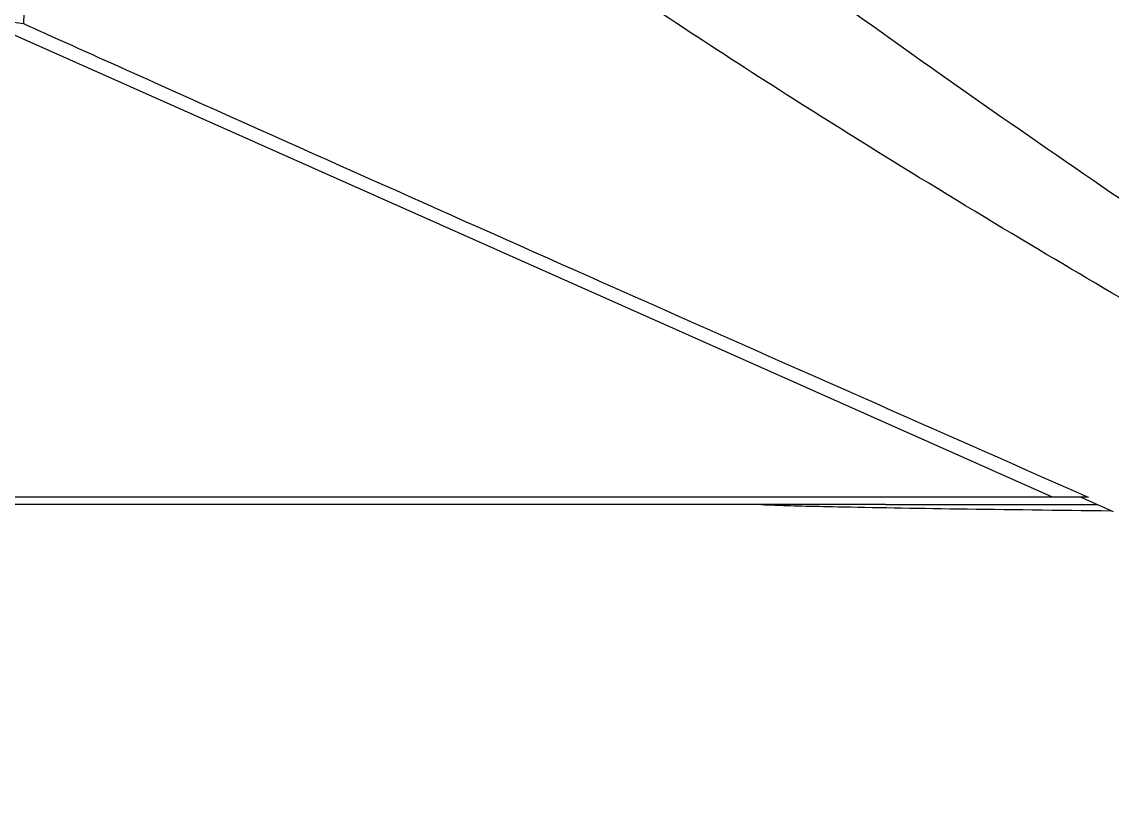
# Model space of a CAD drawing. Extents: x 12.3 to 108.7, y 1.1 to 80.4.
# Drawn here: x 26.524 to 27.607, y 29.505 to 30.286 of the extents above; entities that cross this region are included whole.
import ezdxf

# ---------------------------------------------------------------- set-up
doc = ezdxf.new("R2010")
doc.units = 0
doc.header["$MEASUREMENT"] = 0
doc.layers.add('OBJECT', color=7, linetype='CONTINUOUS')

msp = doc.modelspace()

# ---------------------------------------------------------------- linework, layer by layer
at = {"layer": 'OBJECT'}
for p, q in [((26.5137, 30.2856), (26.5255, 30.2838)), ((27.5475, 29.8135), (26.5113, 30.2747)), ((27.5475, 29.8135), (21.8341, 29.8135)), ((27.3814, 29.8063), (23.7488, 29.8063)), ((27.3816, 29.8063), (27.3814, 29.8063)), ((27.3816, 29.8063), (27.5915, 29.8063)), ((27.5829, 29.8136), (27.5752, 29.8135)), ((27.6079, 29.7991), (27.5752, 29.8135)), ((27.6056, 29.8001), (27.6056, 29.8001))]:
    msp.add_line(p, q, dxfattribs=at)
for points, knots in [([(26.6674, 30.8262), (26.7444, 30.761), (26.9085, 30.6222), (27.1665, 30.427), (27.4411, 30.2287), (27.721, 30.0365), (28.0057, 29.8517), (28.2816, 29.6831), (28.4644, 29.5824), (28.5525, 29.5339)], [0, 0, 0, 0, 0.133296, 0.283597, 0.425181, 0.577963, 0.728419, 0.869046, 1, 1, 1, 1]), ([(26.5606, 30.7571), (26.5601, 30.7247), (26.5591, 30.661), (26.5523, 30.5706), (26.5433, 30.4834), (26.5343, 30.4064), (26.5273, 30.3395), (26.5261, 30.3028), (26.5255, 30.2838)], [0, 0, 0, 0, 0.160454, 0.315178, 0.498316, 0.686306, 0.837342, 1, 1, 1, 1]), ([(28.5294, 29.5048), (28.4755, 29.5338), (28.3786, 29.5859), (28.2326, 29.665), (28.0923, 29.7416), (27.9445, 29.8233), (27.7988, 29.9052), (27.6581, 29.9859), (27.5191, 30.0677), (27.3535, 30.1682), (27.1619, 30.2903), (26.9496, 30.4369), (26.7473, 30.5898), (26.6215, 30.7026), (26.5606, 30.7571)], [0, 0, 0, 0, 0.0781511, 0.1406063, 0.2117385, 0.2816689, 0.3556148, 0.4244849, 0.4883163, 0.5612334, 0.6718685, 0.7791005, 0.8930739, 1, 1, 1, 1]), ([(26.5255, 30.2838), (26.5346, 30.2797), (26.5802, 30.2592), (26.7718, 30.1732), (27.1149, 30.0202), (27.4221, 29.8846), (27.5829, 29.8136)], [0, 0, 0, 0, 0.025924, 0.129619, 0.5444, 1, 1, 1, 1]), ([(27.2584, 29.8063), (27.2624, 29.8061), (27.2775, 29.8054), (27.3401, 29.8039), (27.4487, 29.802), (27.553, 29.8008), (27.6056, 29.8001)], [0, 0, 0, 0, 0.086084, 0.329219, 0.661601, 1, 1, 1, 1]), ([(27.5829, 29.8136), (27.5815, 29.8136), (27.5776, 29.8136), (27.5653, 29.8136), (27.5547, 29.8135), (27.5475, 29.8135)], [0, 0, 0, 0, 0.153029, 0.43121, 1, 1, 1, 1])]:
    msp.add_open_spline(points, degree=3, knots=knots, dxfattribs=at)

doc.saveas('drawing.dxf')
